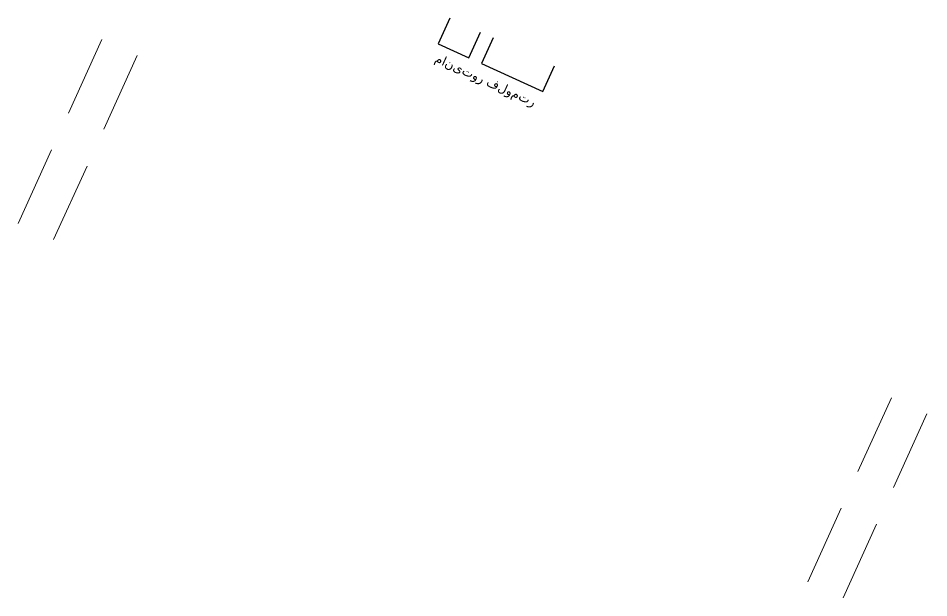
# Model space of a CAD drawing. Header units: inches. Extents: x 345672 to 499152, y 3209888 to 3245213.
# Drawn here: x 346019.54 to 346026.58, y 3211168.24 to 3211172.72 of the extents above; entities that cross this region are included whole.
import ezdxf
from ezdxf.enums import TextEntityAlignment as Align

# ---------------------------------------------------------------- set-up
doc = ezdxf.new("R2010")
doc.units = ezdxf.units.IN
doc.header["$MEASUREMENT"] = 0
doc.linetypes.add('HIDDEN', pattern=[0.375, 0.25, -0.125])
doc.styles.add('Nazanin-Ipt', font='INazanin.ttf')
doc.styles.add('Tahoma', font='tahoma.ttf')

# ---------------------------------------------------------------- blocks, each defined once
blk = doc.blocks.new('RGG')
at = {"color": 30, "linetype": 'HIDDEN', "lineweight": 9, "ltscale": 2.5}
for p, q in [((346019.54234, 3211171.13093), (346020.20384, 3211172.58778)), ((346019.8155, 3211171.00689), (346020.477, 3211172.46375)), ((346025.64291, 3211168.3609), (346026.30431, 3211169.81755, 0.00003)), ((346025.91607, 3211168.23687), (346026.57747, 3211169.69352, 0.00003))]:
    blk.add_line(p, q, dxfattribs=at)
for points in [[(346022.8775, 3211172.71914), (346022.7873, 3211172.5205), (346023.02395, 3211172.41305), (346023.11414, 3211172.61169)], [(346023.21273, 3211172.56693), (346023.12253, 3211172.36829), (346023.59583, 3211172.15339), (346023.68602, 3211172.35203)]]:
    blk.add_lwpolyline(points)
at = {"insert": (346022.78435, 3211172.44967), "char_height": 0.071874, "width": 2.2263066, "attachment_point": 1, "rotation": 335.579111, "style": 'Nazanin-Ipt'}
blk.add_mtext('{\\fArial|b0|i0|c178|p34;مانیتور فلومتر}', dxfattribs=at)
at = {"lineweight": 5, "style": 'Tahoma', "flags": 8}
for p in [(345892.72779, 3211311.27782, 0.00001), (345892.72779, 3211311.27782, 0.00001), (345884.88283, 3211300.3278), (345884.88283, 3211300.3278)]:
    blk.add_attdef('4', text='', height=0.5625, rotation=234.579112, dxfattribs=at).set_placement(p, align=Align.TOP_CENTER)

msp = doc.modelspace()

# ---------------------------------------------------------------- block references
msp.add_blockref('RGG', (0, 0))
msp.add_blockref('RGG', (0, 0))

doc.saveas('drawing.dxf')
